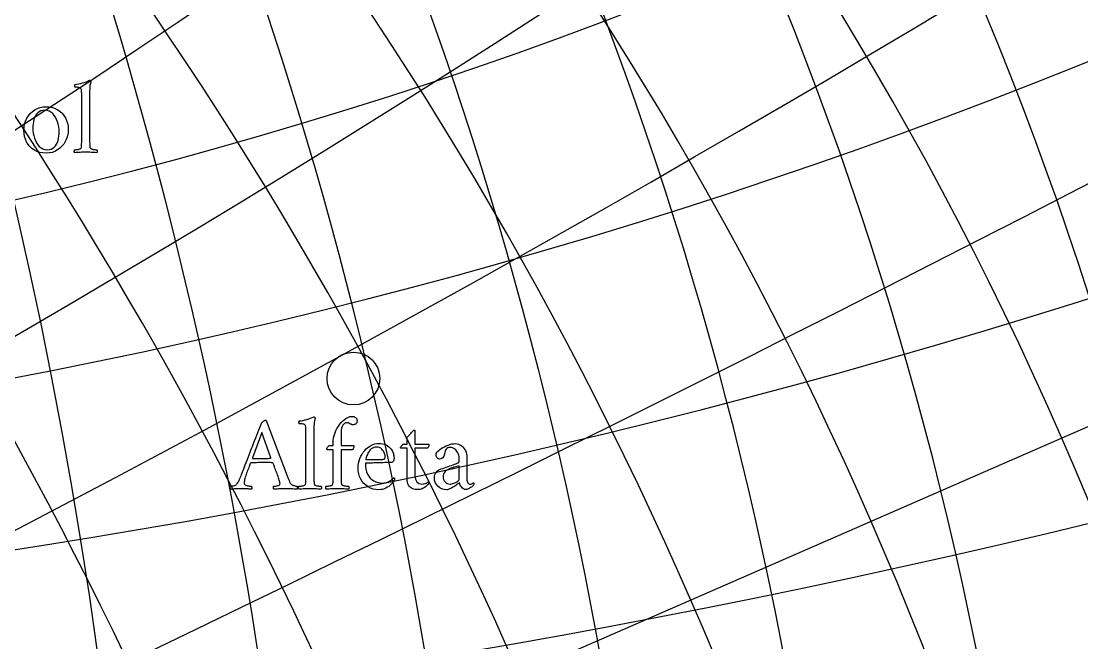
# Model space of a CAD drawing. Header units: millimetres. Extents: x -105 to 105, y -105 to 128.
# Drawn here: x 30.97 to 61.56, y 20.72 to 38.64 of the extents above; entities that cross this region are included whole.
import ezdxf

# ---------------------------------------------------------------- set-up
doc = ezdxf.new("R2010")
doc.units = ezdxf.units.MM
for name, color, linetype in [('ENGRAVE', 7, 'Continuous'), ('ENGRAVE_FINE', 8, 'Continuous'), ('TEXT', 5, 'Continuous')]:
    doc.layers.add(name, color=color, linetype=linetype)

msp = doc.modelspace()

# ---------------------------------------------------------------- linework, layer by layer
at = {"layer": 'ENGRAVE'}
msp.add_lwpolyline([(-87.0884, -38.0178), (87.0884, 38.0178)], dxfattribs=at)
for centre, radius in [((0, 0), 102.9), ((0, 0), 102.9), ((0, 0), 100.14375000000001), ((0, 0), 95.025), ((0, 0), 95.025), ((0, 0), 95.025), ((40.548535478277785, 28.339143635762518), 0.7602000000000001)]:
    msp.add_circle(centre, radius, dxfattribs=at)
for centre, radius, start, end in [((-16.75547134182195, 4.098706981708644e-15), 96.49091379444297, 279.9999998375299, 80.00000016247009), ((-79.73544245262099, 1.2796280029977606e-14), 124.04632766879973, 309.9999999658587, 50.000000034141294), ((-54.86270932974415, 0), 109.72541865948833, 299.99999995038047, 60.00000004961953), ((-34.586271511145775, -6.093646893329719e-15), 101.12349282952346, 289.9999999212903, 70.00000007870972), ((-113.24638513626476, 6.950347445769858e-15), 147.83265664741066, 319.9999999759614, 40.00000002403863), ((-7.896003337316188e-15, 147.83265664741066), 113.24638513626478, 229.99999997596137, 310.0000000240386), ((-6.9162674727207035e-15, 190.0499999999999), 164.58812798923245, 239.99999998346016, 300.00000001653984), ((1.590458869313454e-14, 277.8345131254974), 261.0790417836755, 249.99999998957287, 290.00000001042713)]:
    msp.add_arc(centre, radius, start, end, dxfattribs=at)
at = {"layer": 'ENGRAVE_FINE'}
msp.add_lwpolyline([(-87.0884, -38.0178), (87.0884, 38.0178)], dxfattribs=at)
for centre, radius, start, end in [((-8.313610251550982, 1.3308488481755663e-14), 95.38798006255665, 274.9999996725535, 85.00000032744651), ((-25.46187201076743, -1.5039432450824727e-14), 98.37711904346816, 284.9999998930846, 75.00000010691542), ((-66.53722131837766, 7.9969080850723e-15), 116.00410529705735, 304.9999999590866, 55.00000004091339), ((-44.31088521617878, 1.8422326526853775e-14), 104.84848674941082, 294.9999999385643, 65.00000006143568), ((-95.02499999999995, -9.607823873153233e-15), 134.3856437645033, 314.99999997135205, 45.000000028647946), ((-7.619250436853833, -3.326129611905605), 95.38798006255658, 298.5833330058865, 108.58333366078045), ((-15.356040093057302, -6.703570134415768), 96.49091379444292, 303.58333317086294, 103.58333349580357), ((-53.76533847695434, 123.16164024751595), 95.02500000000002, 248.58333330468554, 338.58333336198143), ((-23.335274756832067, -10.186848301406178), 98.3771190434682, 308.58333322641806, 98.58333344024845), ((-31.697596633337845, -13.837360467694399), 101.12349282952356, 313.58333325462377, 93.58333341204275), ((7.619250436853771, 3.3261296119055874), 95.38798006255654, 118.58333300588606, 288.58333366078045), ((15.356040093057421, 6.703570134415803), 96.49091379444303, 123.5833331708634, 283.5833334958031), ((23.335274756831993, 10.186848301406142), 98.37711904346814, 128.58333322641806, 278.5833334402489), ((31.69759663333793, 13.837360467694433), 101.12349282952366, 133.58333325462422, 273.58333341204275), ((40.61000231250522, 17.7280078074129), 104.84848674941084, 138.5833332718978, 268.5833333947687), ((50.280529081773786, 21.949607519427605), 109.72541865948848, 143.58333328371396, 263.583333382953), ((60.979975877809956, 26.62037495439323), 116.00410529705735, 148.5833332924201, 258.5833333742469), ((73.07587033281132, 31.90075168734098), 124.04632766879979, 153.5833332991922, 253.58333336747478), ((87.08843100107654, 38.017835429844396), 134.38564376450336, 158.58333330468554, 248.58333336198143), ((103.78795051892598, 45.30789195617257), 147.83265664741074, 163.58333330929486, 243.58333335737166), ((124.37516914448553, 54.29509588978201), 165.67103175389477, 168.5833333132739, 238.58333335339262), ((150.84158724532134, 65.8488225582828), 190.05000000000032, 173.58333331679364, 233.58333334987333), ((186.76174297812744, 81.52951118209471), 224.84830543906583, 178.5833333199746, 228.58333334669192), ((-995.4253213077295, -434.54584740089575), 1090.2896011697806, 18.583333330827145, 28.583333335839825), ((-493.9030354354367, -215.6098588944946), 547.2271651607239, 13.583333328281924, 33.58333333838459), ((-325.0184492474737, -141.88449341797136), 367.14840657247447, 8.583333325657122, 38.58333334100939), ((-239.2734976711897, -104.45314438003945), 277.8345131254974, 3.5833333229063555, 43.58333334376016), ((-186.76174297812813, -81.52951118209498), 224.84830543906654, 358.5833333199746, 48.583333346691916), ((-150.84158724532134, -65.84882255828283), 190.05000000000032, 353.58333331679364, 53.58333334987333), ((-124.37516914448555, -54.295095889782004), 165.67103175389477, 348.5833333132739, 58.58333335339262), ((-103.78795051892597, -45.307891956172526), 147.83265664741072, 343.58333330929486, 63.58333335737166), ((-87.08843100107636, -38.01783542984436), 134.3856437645032, 338.58333330468554, 68.58333336198143), ((-73.07587033281122, -31.900751687340932), 124.04632766879968, 333.5833332991922, 73.58333336747478), ((-60.97997587780986, -26.620374954393164), 116.00410529705725, 328.58333329241964, 78.58333337424688), ((-50.28052908177358, -21.949607519427538), 109.72541865948828, 323.5833332837135, 83.58333338295301), ((-40.610002312505245, -17.72800780741292), 104.84848674941085, 318.5833332718978, 88.58333339476872), ((239.27349767118892, 104.4531443800391), 277.8345131254966, 183.58333332290636, 223.58333334376016), ((325.0184492474741, 141.8844934179715), 367.14840657247487, 188.58333332565712, 218.5833333410094), ((493.9030354354352, 215.60985889449395), 547.2271651607222, 193.58333332828192, 213.5833333383846), ((995.4253213077251, 434.5458474008938), 1090.2896011697758, 198.58333333082714, 208.58333333583982), ((-59.14525242386691, 135.4855471522638), 113.24638513626483, 253.58333330929486, 333.58333335737166), ((-66.28207335661241, 151.83404596449583), 135.70976434066927, 258.5833333132739, 328.5833333533926), ((-76.03567085968879, 174.17686200215297), 164.58812798923248, 263.58333331679364, 323.5833333498733), ((-89.95786238212895, 206.06878330901435), 203.78177012142072, 268.5833333199746, 318.5833333466919), ((-111.1567145144551, 254.62953776424672), 261.0790417836752, 273.58333332290636, 313.58333334376016), ((-146.88963640517719, 336.4838586997336), 354.63812798923277, 278.5833333256571, 308.5833333410094), ((-8.385285918218308e-15, 165.67103175389474), 135.70976434066932, 234.9999999799404, 305.0000000200596), ((-218.93598850640026, 501.5222858722905), 538.9135549091728, 283.5833333282819, 303.5833333383846), ((-436.20574194310416, 999.2276843216607), 1086.1407200699007, 288.58333333082714, 298.5833333358398), ((2.6395092799283674e-15, 224.84830543906605), 203.7817701214207, 244.99999998664111, 295.0000000133589), ((436.20574194310035, -999.227684321652), 1086.1407200698911, 108.58333333082714, 118.58333333583982), ((-6.190243930874538e-15, 367.1484065724753), 354.63812798923306, 254.99999999232364, 285.00000000767636), ((218.93598850639992, -501.5222858722898), 538.913554909172, 103.58333332828192, 123.58333333838459)]:
    msp.add_arc(centre, radius, start, end, dxfattribs=at)
at = {"layer": 'TEXT'}
for points in [[(32.7099, 36.5315), (32.7098, 36.5492), (32.7095, 36.5686), (32.709, 36.5898), (32.7083, 36.6127), (32.7069, 36.6352), (32.7041, 36.6552), (32.7, 36.6727), (32.6945, 36.6878), (32.6858, 36.7031), (32.6719, 36.7154), (32.6529, 36.7246), (32.6286, 36.7307), (32.6013, 36.7347), (32.5731, 36.7376), (32.5438, 36.7393), (32.5137, 36.7399), (32.5122, 36.7423), (32.511, 36.7495), (32.5099, 36.7614), (32.5091, 36.7782), (32.509, 36.7952), (32.5102, 36.8077), (32.5128, 36.8159), (32.5167, 36.8196), (32.5731, 36.827), (32.6286, 36.8368), (32.6834, 36.8492), (32.7374, 36.864), (32.7903, 36.8808), (32.8417, 36.8989), (32.8915, 36.9184), (32.9397, 36.9391), (32.9458, 36.9381), (32.9516, 36.9349), (32.9573, 36.9297), (32.9627, 36.9223), (32.9674, 36.9139), (32.9708, 36.9058), (32.9728, 36.8979), (32.9735, 36.8901), (32.9724, 36.8859), (32.9693, 36.8732), (32.964, 36.8522), (32.9566, 36.8227), (32.9492, 36.7853), (32.944, 36.7407), (32.9408, 36.6887), (32.9397, 36.6295), (32.9397, 35.2072), (32.9398, 35.1741), (32.9401, 35.1421), (32.9406, 35.1113), (32.9413, 35.0816), (32.9427, 35.0538), (32.9455, 35.0287), (32.9496, 35.0063), (32.9551, 34.9865), (32.9602, 34.9791), (32.9693, 34.972), (32.9824, 34.9653), (32.9995, 34.9589), (33.0191, 34.9533), (33.0394, 34.9486), (33.0604, 34.9449), (33.0823, 34.9421), (33.1029, 34.9401), (33.1202, 34.9386), (33.1343, 34.9378), (33.1451, 34.9375), (33.1492, 34.9302), (33.1524, 34.9206), (33.1546, 34.9087), (33.1559, 34.8946), (33.1558, 34.8804), (33.1539, 34.8685), (33.1504, 34.8589), (33.1451, 34.8517), (33.1005, 34.8546), (33.0585, 34.8574), (33.0193, 34.86), (32.9827, 34.8624), (32.9463, 34.8644), (32.9076, 34.8658), (32.8666, 34.8667), (32.8233, 34.867), (32.7814, 34.8667), (32.7417, 34.8658), (32.704, 34.8644), (32.6685, 34.8624), (32.6325, 34.86), (32.5938, 34.8574), (32.5521, 34.8546), (32.5075, 34.8517), (32.5023, 34.8589), (32.4987, 34.8685), (32.4969, 34.8804), (32.4968, 34.8946), (32.4981, 34.9087), (32.5003, 34.9206), (32.5034, 34.9302), (32.5075, 34.9375), (32.5183, 34.9378), (32.5321, 34.9386), (32.5489, 34.9401), (32.5688, 34.9421), (32.5901, 34.9449), (32.611, 34.9486), (32.6315, 34.9533), (32.6516, 34.9589), (32.6692, 34.9653), (32.6823, 34.972), (32.6907, 34.9791), (32.6945, 34.9865), (32.7, 35.0063), (32.7041, 35.0287), (32.7069, 35.0538), (32.7083, 35.0816), (32.709, 35.1113), (32.7095, 35.1421), (32.7098, 35.1741), (32.7099, 35.2072)], [(31.6799, 36.1759), (31.776, 36.1705), (31.865, 36.1544), (31.9469, 36.1276), (32.0217, 36.09), (32.0889, 36.0433), (32.1481, 35.9889), (32.1993, 35.9268), (32.2424, 35.8571), (32.2766, 35.781), (32.301, 35.7), (32.3157, 35.614), (32.3206, 35.523), (32.3154, 35.4288), (32.2999, 35.3394), (32.274, 35.2548), (32.2378, 35.175), (32.1926, 35.1017), (32.1397, 35.0363), (32.0792, 34.9791), (32.011, 34.9298), (31.9366, 34.8903), (31.8577, 34.862), (31.7742, 34.845), (31.686, 34.8394), (31.5911, 34.8449), (31.5025, 34.8612), (31.4202, 34.8885), (31.3442, 34.9268), (31.2757, 34.9743), (31.2155, 35.0294), (31.1638, 35.0923), (31.1205, 35.1628), (31.0863, 35.2395), (31.0619, 35.321), (31.0472, 35.4073), (31.0423, 35.4984), (31.0476, 35.5925), (31.0634, 35.6816), (31.0897, 35.7657), (31.1266, 35.8448), (31.1725, 35.9174), (31.2259, 35.982), (31.2867, 36.0385), (31.355, 36.087), (31.4293, 36.1259), (31.5082, 36.1537), (31.5918, 36.1703), (31.6799, 36.1759)], [(31.6462, 36.0747), (31.5864, 36.07), (31.5328, 36.0559), (31.4853, 36.0325), (31.4439, 35.9996), (31.4082, 35.9594), (31.378, 35.9138), (31.3531, 35.8628), (31.3335, 35.8065), (31.3188, 35.7468), (31.3082, 35.6858), (31.3019, 35.6234), (31.2998, 35.5597), (31.3028, 35.4877), (31.3117, 35.4157), (31.3265, 35.3436), (31.3473, 35.2716), (31.3739, 35.2026), (31.4063, 35.1398), (31.4444, 35.0831), (31.4883, 35.0325), (31.5377, 34.9909), (31.5922, 34.9612), (31.6518, 34.9434), (31.7167, 34.9375), (31.7777, 34.9422), (31.832, 34.9563), (31.8796, 34.9797), (31.9205, 35.0126), (31.9555, 35.0529), (31.9853, 35.0988), (32.0099, 35.1502), (32.0293, 35.2072), (32.0441, 35.2674), (32.0546, 35.3283), (32.061, 35.39), (32.0631, 35.4525), (32.06, 35.5257), (32.0508, 35.5984), (32.0355, 35.6706), (32.014, 35.7421), (31.9868, 35.8104), (31.9542, 35.8728), (31.9163, 35.9292), (31.873, 35.9797), (31.8244, 36.0213), (31.7703, 36.051), (31.7109, 36.0688), (31.6462, 36.0747)], [(39.1783, 26.8264), (39.1782, 26.8441), (39.178, 26.8636), (39.1775, 26.8847), (39.1768, 26.9076), (39.1754, 26.9301), (39.1726, 26.9502), (39.1685, 26.9677), (39.163, 26.9827), (39.1543, 26.9981), (39.1404, 27.0103), (39.1213, 27.0195), (39.0971, 27.0257), (39.0698, 27.0297), (39.0415, 27.0325), (39.0123, 27.0343), (38.9822, 27.0348), (38.9807, 27.0372), (38.9795, 27.0444), (38.9784, 27.0564), (38.9776, 27.0732), (38.9775, 27.0901), (38.9787, 27.1027), (38.9813, 27.1108), (38.9852, 27.1145), (39.0415, 27.1219), (39.0971, 27.1318), (39.1519, 27.1441), (39.2059, 27.159), (39.2588, 27.1758), (39.3101, 27.1939), (39.36, 27.2133), (39.4082, 27.2341), (39.4143, 27.233), (39.4201, 27.2299), (39.4258, 27.2246), (39.4312, 27.2172), (39.4359, 27.2089), (39.4393, 27.2008), (39.4413, 27.1928), (39.442, 27.185), (39.4409, 27.1808), (39.4377, 27.1682), (39.4325, 27.1471), (39.4251, 27.1176), (39.4177, 27.0803), (39.4125, 27.0356), (39.4093, 26.9837), (39.4082, 26.9245), (39.4082, 25.5022), (39.4083, 25.469), (39.4086, 25.437), (39.4091, 25.4062), (39.4098, 25.3765), (39.4112, 25.3487), (39.414, 25.3236), (39.4181, 25.3012), (39.4236, 25.2815), (39.4286, 25.274), (39.4377, 25.2669), (39.4509, 25.2602), (39.468, 25.2539), (39.4876, 25.2482), (39.5079, 25.2436), (39.5289, 25.2398), (39.5508, 25.237), (39.5714, 25.235), (39.5887, 25.2336), (39.6028, 25.2327), (39.6136, 25.2324), (39.6177, 25.2252), (39.6209, 25.2156), (39.6231, 25.2037), (39.6243, 25.1895), (39.6242, 25.1753), (39.6224, 25.1635), (39.6189, 25.1539), (39.6136, 25.1466), (39.569, 25.1496), (39.527, 25.1524), (39.4877, 25.1549), (39.4511, 25.1573), (39.4147, 25.1594), (39.376, 25.1608), (39.3351, 25.1616), (39.2918, 25.1619), (39.2499, 25.1616), (39.2101, 25.1608), (39.1725, 25.1594), (39.137, 25.1573), (39.101, 25.1549), (39.0622, 25.1524), (39.0206, 25.1496), (38.976, 25.1466), (38.9708, 25.1539), (38.9672, 25.1635), (38.9654, 25.1753), (38.9653, 25.1895), (38.9665, 25.2037), (38.9687, 25.2156), (38.9719, 25.2252), (38.976, 25.2324), (38.9868, 25.2327), (39.0005, 25.2336), (39.0174, 25.235), (39.0373, 25.237), (39.0586, 25.2398), (39.0795, 25.2436), (39.1, 25.2482), (39.1201, 25.2539), (39.1377, 25.2602), (39.1507, 25.2669), (39.1592, 25.274), (39.163, 25.2815), (39.1685, 25.3012), (39.1726, 25.3236), (39.1754, 25.3487), (39.1768, 25.3765), (39.1775, 25.4062), (39.178, 25.437), (39.1782, 25.469), (39.1783, 25.5022)], [(40.4811, 27.2433), (40.5118, 27.2429), (40.5367, 27.2418), (40.5555, 27.2398), (40.5685, 27.2372), (40.5793, 27.2329), (40.5918, 27.2264), (40.6061, 27.2176), (40.6221, 27.2065), (40.6268, 27.201), (40.6317, 27.1935), (40.6368, 27.1841), (40.642, 27.1728), (40.6467, 27.1605), (40.6501, 27.1483), (40.6521, 27.136), (40.6528, 27.1237), (40.65, 27.0876), (40.6416, 27.059), (40.6278, 27.0378), (40.6083, 27.0241), (40.5869, 27.0154), (40.5673, 27.0092), (40.5494, 27.0054), (40.5332, 27.0042), (40.5225, 27.0048), (40.5118, 27.0065), (40.501, 27.0094), (40.4903, 27.0134), (40.4794, 27.0182), (40.4681, 27.0234), (40.4564, 27.0289), (40.4443, 27.0348), (40.4326, 27.0419), (40.4221, 27.0479), (40.4127, 27.0527), (40.4045, 27.0563), (40.3958, 27.059), (40.3853, 27.0609), (40.3729, 27.0621), (40.3585, 27.0624), (40.3258, 27.058), (40.2953, 27.0448), (40.2668, 27.0228), (40.2405, 26.9919), (40.2185, 26.9523), (40.2033, 26.9038), (40.1948, 26.8465), (40.193, 26.7804), (40.193, 26.4095), (40.5485, 26.4095), (40.5539, 26.408), (40.5577, 26.4034), (40.56, 26.3957), (40.5608, 26.385), (40.5608, 26.3821), (40.5608, 26.3796), (40.5608, 26.3775), (40.5608, 26.3758), (40.5583, 26.3519), (40.5508, 26.3291), (40.5384, 26.3074), (40.5209, 26.2869), (40.193, 26.2869), (40.193, 25.5022), (40.1931, 25.469), (40.1933, 25.437), (40.1938, 25.4062), (40.1945, 25.3765), (40.1959, 25.3487), (40.1987, 25.3236), (40.2028, 25.3012), (40.2083, 25.2815), (40.2136, 25.274), (40.2232, 25.2669), (40.2373, 25.2602), (40.2558, 25.2539), (40.2769, 25.2482), (40.2987, 25.2436), (40.3213, 25.2398), (40.3447, 25.237), (40.3666, 25.235), (40.3849, 25.2336), (40.3996, 25.2327), (40.4106, 25.2324), (40.4147, 25.2252), (40.4179, 25.2156), (40.4201, 25.2037), (40.4213, 25.1895), (40.4212, 25.1753), (40.4194, 25.1635), (40.4159, 25.1539), (40.4106, 25.1466), (40.3656, 25.1496), (40.3225, 25.1524), (40.2813, 25.1549), (40.242, 25.1573), (40.2029, 25.1594), (40.1623, 25.1608), (40.1202, 25.1616), (40.0765, 25.1619), (40.0346, 25.1616), (39.9949, 25.1608), (39.9572, 25.1594), (39.9217, 25.1573), (39.8858, 25.1549), (39.847, 25.1524), (39.8053, 25.1496), (39.7607, 25.1466), (39.7555, 25.1539), (39.7519, 25.1635), (39.7501, 25.1753), (39.75, 25.1895), (39.7513, 25.2037), (39.7535, 25.2156), (39.7566, 25.2252), (39.7607, 25.2324), (39.7715, 25.2327), (39.7853, 25.2336), (39.8021, 25.235), (39.8221, 25.237), (39.8433, 25.2398), (39.8642, 25.2436), (39.8847, 25.2482), (39.9048, 25.2539), (39.9224, 25.2602), (39.9355, 25.2669), (39.9439, 25.274), (39.9477, 25.2815), (39.9532, 25.3012), (39.9573, 25.3236), (39.9601, 25.3487), (39.9615, 25.3765), (39.9622, 25.4062), (39.9627, 25.437), (39.963, 25.469), (39.9631, 25.5022), (39.9631, 26.2869), (39.7883, 26.2869), (39.7855, 26.2876), (39.783, 26.2896), (39.7809, 26.2929), (39.7791, 26.2976), (39.7778, 26.3027), (39.7768, 26.3072), (39.7763, 26.3111), (39.7761, 26.3145), (39.7772, 26.3186), (39.7807, 26.3248), (39.7864, 26.3332), (39.7945, 26.3436), (39.8038, 26.355), (39.8132, 26.3662), (39.8229, 26.3772), (39.8328, 26.3881), (39.8415, 26.3975), (39.8477, 26.4042), (39.8515, 26.4082), (39.8527, 26.4095), (39.9631, 26.4095), (39.9631, 26.4678), (39.9664, 26.5477), (39.9765, 26.6249), (39.9932, 26.6994), (40.0167, 26.7712), (40.0453, 26.8395), (40.0776, 26.9034), (40.1135, 26.9629), (40.1531, 27.018), (40.1949, 27.068), (40.2374, 27.1122), (40.2807, 27.1508), (40.3248, 27.1835), (40.3679, 27.2097), (40.4083, 27.2283), (40.446, 27.2396), (40.4811, 27.2433)], [(37.3208, 25.5727), (37.3226, 25.5774), (37.328, 25.5915), (37.3371, 25.6149), (37.3499, 25.6478), (37.3657, 25.6887), (37.384, 25.7363), (37.4048, 25.7906), (37.428, 25.8516), (37.4534, 25.9178), (37.4805, 25.9877), (37.5094, 26.0611), (37.5399, 26.1382), (37.5714, 26.2177), (37.6031, 26.2984), (37.635, 26.3802), (37.6671, 26.4632), (37.699, 26.5458), (37.7304, 26.6268), (37.7611, 26.706), (37.7913, 26.7835), (37.8203, 26.8578), (37.8476, 26.9276), (37.8732, 26.9927), (37.897, 27.0532), (37.905, 27.0659), (37.9166, 27.0793), (37.9318, 27.0935), (37.9507, 27.1084), (37.9701, 27.1218), (37.9871, 27.1314), (38.0015, 27.1372), (38.0135, 27.1391), (38.0163, 27.139), (38.0185, 27.1387), (38.0201, 27.1382), (38.0212, 27.1375), (38.0222, 27.1367), (38.0239, 27.1356), (38.0261, 27.1344), (38.0288, 27.1329), (38.6388, 25.5328), (38.6689, 25.4539), (38.6917, 25.3949), (38.7072, 25.3558), (38.7155, 25.3367), (38.725, 25.3204), (38.7381, 25.3052), (38.7548, 25.2913), (38.7752, 25.2784), (38.7975, 25.267), (38.8197, 25.2573), (38.8419, 25.2494), (38.8641, 25.2432), (38.8844, 25.2385), (38.9005, 25.2351), (38.9127, 25.2331), (38.9208, 25.2324), (38.926, 25.2237), (38.9293, 25.2129), (38.9306, 25.2), (38.93, 25.1849), (38.9285, 25.1705), (38.927, 25.1593), (38.9254, 25.1513), (38.9239, 25.1466), (38.8806, 25.1496), (38.8396, 25.1524), (38.8009, 25.1549), (38.7645, 25.1573), (38.7275, 25.1594), (38.6871, 25.1608), (38.6432, 25.1616), (38.5959, 25.1619), (38.546, 25.1616), (38.5005, 25.1608), (38.4594, 25.1594), (38.4227, 25.1573), (38.386, 25.1549), (38.345, 25.1524), (38.2995, 25.1496), (38.2495, 25.1466), (38.2443, 25.1539), (38.2407, 25.1635), (38.2389, 25.1753), (38.2388, 25.1895), (38.2403, 25.2037), (38.243, 25.2156), (38.2471, 25.2252), (38.2526, 25.2324), (38.2683, 25.2331), (38.2879, 25.2351), (38.3112, 25.2385), (38.3384, 25.2432), (38.3653, 25.249), (38.3875, 25.2558), (38.4051, 25.2636), (38.4181, 25.2723), (38.4235, 25.2796), (38.4273, 25.2891), (38.4296, 25.301), (38.4304, 25.3152), (38.4292, 25.3314), (38.4254, 25.3524), (38.4192, 25.3781), (38.4105, 25.4087), (38.3998, 25.4427), (38.3879, 25.4788), (38.3746, 25.517), (38.3599, 25.5574), (38.3446, 25.5985), (38.3292, 25.639), (38.3139, 25.6789), (38.2986, 25.7183), (38.2839, 25.7557), (38.2706, 25.7896), (38.2586, 25.82), (38.248, 25.847), (38.2393, 25.8692), (38.2331, 25.885), (38.2293, 25.8945), (38.2281, 25.8976), (38.2277, 25.898), (38.2266, 25.8991), (38.2246, 25.9011), (38.222, 25.9037), (38.2189, 25.9064), (38.2158, 25.9083), (38.2128, 25.9095), (38.2097, 25.9099), (38.1854, 25.9112), (38.1584, 25.9122), (38.1287, 25.9127), (38.0963, 25.9129), (38.0631, 25.9129), (38.0311, 25.9129), (38.0003, 25.9129), (37.9706, 25.9129), (37.9629, 25.9129), (37.9553, 25.9129), (37.9476, 25.9129), (37.9399, 25.9129), (37.9325, 25.9129), (37.9254, 25.9129), (37.9187, 25.9129), (37.9124, 25.9129), (37.8681, 25.9128), (37.8273, 25.9126), (37.7899, 25.9121), (37.756, 25.9114), (37.7215, 25.9104), (37.6825, 25.9087), (37.6388, 25.9065), (37.5905, 25.9037), (37.5888, 25.9035), (37.5867, 25.9026), (37.5842, 25.9012), (37.5813, 25.8991), (37.5786, 25.8971), (37.5767, 25.8957), (37.5756, 25.8948), (37.5752, 25.8945), (37.5737, 25.8907), (37.5694, 25.8792), (37.5622, 25.8601), (37.5522, 25.8332), (37.5401, 25.8012), (37.5269, 25.7662), (37.5125, 25.7284), (37.497, 25.6876), (37.4814, 25.6462), (37.4667, 25.606), (37.453, 25.5672), (37.4403, 25.5298), (37.4277, 25.493), (37.4177, 25.4593), (37.4101, 25.4286), (37.405, 25.401), (37.4017, 25.3763), (37.3993, 25.3543), (37.3979, 25.3349), (37.3974, 25.3183), (37.4004, 25.3023), (37.4093, 25.288), (37.4241, 25.2754), (37.4449, 25.2646), (37.4688, 25.2555), (37.4932, 25.2481), (37.5179, 25.2425), (37.543, 25.2386), (37.5659, 25.2359), (37.584, 25.234), (37.5973, 25.2328), (37.6058, 25.2324), (37.6087, 25.2277), (37.6112, 25.2198), (37.6133, 25.2086), (37.615, 25.1941), (37.616, 25.1791), (37.6158, 25.1662), (37.6144, 25.1553), (37.612, 25.1466), (37.5839, 25.1481), (37.5579, 25.1497), (37.5341, 25.1512), (37.5123, 25.1527), (37.4916, 25.1543), (37.471, 25.1558), (37.4503, 25.1573), (37.4296, 25.1589), (37.4073, 25.1602), (37.3817, 25.1612), (37.3528, 25.1617), (37.3208, 25.1619), (37.2884, 25.1617), (37.2587, 25.1612), (37.2317, 25.1602), (37.2073, 25.1589), (37.1843, 25.1573), (37.1614, 25.1558), (37.1384, 25.1543), (37.1154, 25.1527), (37.0909, 25.1512), (37.0633, 25.1497), (37.0326, 25.1481), (36.9989, 25.1466), (36.9962, 25.1513), (36.9943, 25.1593), (36.9931, 25.1705), (36.9928, 25.1849), (36.9931, 25.2), (36.9943, 25.2129), (36.9962, 25.2237), (36.9989, 25.2324), (37.0151, 25.2333), (37.0361, 25.2359), (37.0618, 25.2402), (37.0924, 25.2462), (37.1226, 25.2542), (37.1472, 25.2642), (37.1662, 25.2764), (37.1797, 25.2907), (37.2019, 25.3207), (37.2223, 25.3524), (37.241, 25.3858), (37.2579, 25.421), (37.2739, 25.4575), (37.2897, 25.4949), (37.3053, 25.5333), (37.3208, 25.5727)], [(37.9062, 26.7774), (37.6334, 26.0478), (37.6335, 26.0474), (37.6338, 26.0463), (37.6343, 26.0444), (37.6349, 26.0417), (37.6358, 26.039), (37.6369, 26.0371), (37.6381, 26.0359), (37.6395, 26.0356), (37.6701, 26.0341), (37.7035, 26.0329), (37.7398, 26.0318), (37.779, 26.031), (37.8176, 26.0303), (37.8522, 26.0298), (37.8828, 26.0295), (37.9093, 26.0294), (37.9437, 26.0296), (37.9763, 26.0302), (38.0073, 26.0311), (38.0365, 26.0325), (38.0655, 26.034), (38.0959, 26.0356), (38.1276, 26.0371), (38.1606, 26.0386), (38.1634, 26.0391), (38.1656, 26.0405), (38.1673, 26.0429), (38.1683, 26.0463), (38.169, 26.0496), (38.1695, 26.052), (38.1697, 26.0535), (38.1698, 26.0539)], [(42.3234, 26.4494), (42.7096, 26.4494), (42.7163, 26.4473), (42.7211, 26.4409), (42.724, 26.4304), (42.7249, 26.4157), (42.7222, 26.3929), (42.7142, 26.3704), (42.7008, 26.3484), (42.682, 26.3268), (42.3234, 26.3268), (42.3234, 25.542), (42.3358, 25.4348), (42.3732, 25.3581), (42.4354, 25.3121), (42.5226, 25.2968), (42.5556, 25.2985), (42.587, 25.3037), (42.6169, 25.3123), (42.6452, 25.3244), (42.6703, 25.3372), (42.6904, 25.3482), (42.7056, 25.3572), (42.7157, 25.3642), (42.7197, 25.3619), (42.7226, 25.3581), (42.7243, 25.3528), (42.7249, 25.3459), (42.7241, 25.3303), (42.7218, 25.3175), (42.718, 25.3073), (42.7127, 25.2999), (42.7005, 25.2867), (42.6854, 25.2715), (42.6675, 25.2545), (42.6467, 25.2355), (42.6235, 25.2162), (42.5981, 25.198), (42.5706, 25.1809), (42.541, 25.165), (42.5096, 25.1516), (42.4766, 25.142), (42.4421, 25.1363), (42.4061, 25.1343), (42.3681, 25.1361), (42.3306, 25.1412), (42.2938, 25.1499), (42.2575, 25.1619), (42.2231, 25.1784), (42.1919, 25.2003), (42.1641, 25.2275), (42.1394, 25.26), (42.1193, 25.2989), (42.105, 25.3451), (42.0963, 25.3985), (42.0935, 25.4593), (42.0935, 26.3268), (41.9187, 26.3268), (41.9159, 26.3274), (41.9134, 26.3294), (41.9113, 26.3328), (41.9095, 26.3375), (41.9082, 26.3426), (41.9072, 26.3471), (41.9067, 26.351), (41.9065, 26.3543), (41.9076, 26.3585), (41.9111, 26.3647), (41.9168, 26.373), (41.9249, 26.3835), (41.9342, 26.3949), (41.9436, 26.4061), (41.9533, 26.4171), (41.9632, 26.4279), (41.9719, 26.4373), (41.9781, 26.444), (41.9819, 26.448), (41.9831, 26.4494), (42.0935, 26.4494), (42.0935, 26.6364), (42.1095, 26.6539), (42.1268, 26.6728), (42.1455, 26.693), (42.1655, 26.7145), (42.1857, 26.7364), (42.205, 26.7574), (42.2233, 26.7777), (42.2406, 26.7973), (42.2555, 26.8142), (42.2666, 26.8268), (42.2739, 26.8349), (42.2774, 26.8387), (42.2838, 26.844), (42.2908, 26.8479), (42.2984, 26.8502), (42.3065, 26.8509), (42.3139, 26.8504), (42.3191, 26.8486), (42.3223, 26.8458), (42.3234, 26.8417)], [(40.8919, 25.8976), (40.8947, 25.8064), (40.9064, 25.7229), (40.9269, 25.647), (40.9562, 25.5788), (40.9928, 25.5186), (41.0352, 25.4666), (41.0832, 25.4228), (41.1371, 25.3872), (41.1949, 25.3597), (41.2551, 25.3401), (41.3175, 25.3283), (41.3823, 25.3244), (41.4227, 25.3262), (41.4612, 25.3317), (41.4978, 25.3408), (41.5325, 25.3535), (41.5649, 25.3687), (41.5946, 25.3849), (41.6216, 25.4024), (41.6459, 25.421), (41.6672, 25.4391), (41.685, 25.4551), (41.6994, 25.4689), (41.7103, 25.4807), (41.7123, 25.4801), (41.7153, 25.478), (41.7192, 25.4747), (41.7241, 25.47), (41.7288, 25.4642), (41.7321, 25.4574), (41.7341, 25.4496), (41.7348, 25.4409), (41.7337, 25.4282), (41.7302, 25.4148), (41.7245, 25.4006), (41.7164, 25.3857), (41.7007, 25.3632), (41.6812, 25.3386), (41.6578, 25.3119), (41.6306, 25.283), (41.5996, 25.254), (41.5647, 25.2267), (41.526, 25.2011), (41.4835, 25.1773), (41.4373, 25.1571), (41.3877, 25.1428), (41.3346, 25.1342), (41.2781, 25.1313), (41.1932, 25.1365), (41.1133, 25.152), (41.0384, 25.1778), (40.9685, 25.214), (40.9047, 25.2591), (40.8482, 25.3114), (40.7989, 25.371), (40.757, 25.4378), (40.7235, 25.5104), (40.6995, 25.5873), (40.6851, 25.6683), (40.6803, 25.7535), (40.6837, 25.8274), (40.6938, 25.8988), (40.7105, 25.9676), (40.734, 26.034), (40.7629, 26.0971), (40.7961, 26.1559), (40.8334, 26.2105), (40.875, 26.2609), (40.9197, 26.3065), (40.9666, 26.3471), (41.0155, 26.3824), (41.0666, 26.4126), (41.1183, 26.4367), (41.1693, 26.454), (41.2195, 26.4643), (41.2689, 26.4678), (41.3334, 26.4649), (41.3919, 26.4563), (41.4445, 26.4419), (41.4911, 26.4218), (41.5325, 26.3975), (41.5693, 26.3704), (41.6015, 26.3407), (41.6291, 26.3084), (41.6524, 26.2746), (41.672, 26.2409), (41.6877, 26.2072), (41.6996, 26.1735), (41.7083, 26.1411), (41.7145, 26.1114), (41.7182, 26.0844), (41.7195, 26.0601), (41.7185, 26.0296), (41.7157, 26.0026), (41.7109, 25.979), (41.7042, 25.9589), (41.6948, 25.9426), (41.6819, 25.9306), (41.6657, 25.9227), (41.6459, 25.9191), (41.6288, 25.9176), (41.6049, 25.9164), (41.5744, 25.9153), (41.5371, 25.9145), (41.495, 25.9136), (41.4501, 25.9126), (41.4023, 25.9113), (41.3516, 25.9099), (41.2997, 25.9083), (41.2482, 25.9068), (41.197, 25.9053), (41.1463, 25.9037), (41.0976, 25.9023), (41.0528, 25.9011), (41.0118, 25.9), (40.9746, 25.8991), (40.943, 25.8985), (40.9187, 25.898), (40.9016, 25.8977), (40.8919, 25.8976)], [(40.9072, 26.008), (41.3946, 26.008), (41.4079, 26.0089), (41.4202, 26.0118), (41.4316, 26.0166), (41.4421, 26.0233), (41.451, 26.0325), (41.4578, 26.0447), (41.4625, 26.0601), (41.4651, 26.0785), (41.4649, 26.0988), (41.4612, 26.1229), (41.4541, 26.1509), (41.4436, 26.1827), (41.4295, 26.2156), (41.4118, 26.2471), (41.3904, 26.2769), (41.3654, 26.3053), (41.3362, 26.3294), (41.3022, 26.3467), (41.2634, 26.357), (41.2198, 26.3605), (41.1744, 26.3571), (41.1332, 26.3471), (41.0963, 26.3303), (41.0635, 26.3068), (41.0345, 26.2791), (41.0087, 26.2494), (40.9862, 26.2177), (40.967, 26.1842), (40.9507, 26.1507), (40.9371, 26.1191), (40.9261, 26.0894), (40.9179, 26.0616), (40.9121, 26.0381), (40.9083, 26.0214), (40.9067, 26.0113), (40.9072, 26.008)], [(43.4943, 26.4616), (43.5366, 26.4582), (43.5775, 26.4478), (43.617, 26.4306), (43.6552, 26.4065), (43.691, 26.3766), (43.7231, 26.3421), (43.7515, 26.303), (43.7763, 26.2593), (43.7964, 26.2118), (43.8108, 26.1612), (43.8194, 26.1076), (43.8223, 26.0509), (43.8223, 25.4348), (43.8236, 25.4067), (43.8277, 25.3807), (43.8344, 25.3569), (43.8438, 25.3351), (43.8562, 25.317), (43.8721, 25.3041), (43.8915, 25.2963), (43.9143, 25.2937), (43.9346, 25.2949), (43.9526, 25.2983), (43.9683, 25.3041), (43.9817, 25.3121), (43.9928, 25.3204), (44.0016, 25.3267), (44.0081, 25.3311), (44.0123, 25.3336), (44.0152, 25.333), (44.0177, 25.3313), (44.0198, 25.3284), (44.0215, 25.3244), (44.0229, 25.32), (44.0238, 25.316), (44.0244, 25.3123), (44.0246, 25.3091), (44.0237, 25.2928), (44.0208, 25.2777), (44.016, 25.2637), (44.0093, 25.2508), (43.9987, 25.2424), (43.9851, 25.2324), (43.9688, 25.2209), (43.9495, 25.2079), (43.9286, 25.1945), (43.9074, 25.1819), (43.8857, 25.17), (43.8637, 25.1589), (43.8421, 25.1495), (43.8219, 25.1428), (43.803, 25.1388), (43.7855, 25.1374), (43.7542, 25.1414), (43.7246, 25.1535), (43.6967, 25.1736), (43.6706, 25.2018), (43.6475, 25.2342), (43.6288, 25.2669), (43.6145, 25.3001), (43.6047, 25.3336), (43.5965, 25.3261), (43.5844, 25.316), (43.5682, 25.3031), (43.548, 25.2876), (43.5249, 25.2707), (43.5001, 25.2535), (43.4735, 25.2362), (43.4453, 25.2186), (43.4162, 25.2016), (43.3874, 25.1857), (43.3588, 25.1709), (43.3303, 25.1573), (43.303, 25.1459), (43.2778, 25.1378), (43.2547, 25.1329), (43.2338, 25.1313), (43.1631, 25.1375), (43.0981, 25.1562), (43.0389, 25.1873), (42.9855, 25.2309), (42.9412, 25.2835), (42.9096, 25.3416), (42.8906, 25.4053), (42.8843, 25.4746), (42.8875, 25.519), (42.897, 25.56), (42.9128, 25.5979), (42.9349, 25.6325), (42.9601, 25.6624), (42.9851, 25.6865), (43.0099, 25.7046), (43.0345, 25.7168), (43.0787, 25.7324), (43.1253, 25.7486), (43.1745, 25.7653), (43.2261, 25.7827), (43.2781, 25.8002), (43.3284, 25.8175), (43.377, 25.8347), (43.4238, 25.8516), (43.4667, 25.8675), (43.5035, 25.8815), (43.5342, 25.8936), (43.5587, 25.9037), (43.5698, 25.9086), (43.5786, 25.9141), (43.5851, 25.9201), (43.5893, 25.9267), (43.592, 25.9353), (43.5939, 25.947), (43.5951, 25.9621), (43.5955, 25.9804), (43.5955, 26.0601), (43.5934, 26.0937), (43.587, 26.1271), (43.5765, 26.1604), (43.5617, 26.1934), (43.5434, 26.225), (43.5219, 26.254), (43.4974, 26.2802), (43.4698, 26.3038), (43.4397, 26.3232), (43.4077, 26.3371), (43.3738, 26.3454), (43.338, 26.3482), (43.3022, 26.3452), (43.2713, 26.336), (43.2454, 26.3206), (43.2246, 26.2992), (43.2075, 26.2722), (43.1931, 26.2402), (43.1815, 26.2032), (43.1725, 26.1612), (43.1533, 26.0982), (43.1234, 26.0532), (43.0828, 26.0262), (43.0314, 26.0172), (43.0084, 26.0197), (42.9881, 26.0271), (42.9708, 26.0396), (42.9563, 26.057), (42.9449, 26.0773), (42.9368, 26.0984), (42.9319, 26.1202), (42.9303, 26.1428), (42.9307, 26.1485), (42.9318, 26.1563), (42.9337, 26.1661), (42.9364, 26.1781), (42.9397, 26.1903), (42.9433, 26.2007), (42.9473, 26.2094), (42.9517, 26.2164), (42.9772, 26.2388), (43.0077, 26.2632), (43.0431, 26.2894), (43.0836, 26.3176), (43.1279, 26.3457), (43.1751, 26.372), (43.2252, 26.3963), (43.2782, 26.4187), (43.3325, 26.4375), (43.3866, 26.4509), (43.4406, 26.459), (43.4943, 26.4616)], [(43.3349, 25.2937), (43.3615, 25.2953), (43.3893, 25.2999), (43.4183, 25.3075), (43.4483, 25.3183), (43.4778, 25.3308), (43.505, 25.3439), (43.5299, 25.3576), (43.5526, 25.3719), (43.5713, 25.3856), (43.5847, 25.3976), (43.5928, 25.4078), (43.5955, 25.4164), (43.5955, 25.824), (43.5644, 25.8143), (43.5296, 25.8034), (43.4909, 25.7913), (43.4483, 25.7781), (43.4068, 25.765), (43.3709, 25.7535), (43.3409, 25.7436), (43.3165, 25.7352), (43.2784, 25.7181), (43.2437, 25.6976), (43.2125, 25.6737), (43.1847, 25.6463), (43.1619, 25.6154), (43.1456, 25.5811), (43.1359, 25.5434), (43.1326, 25.5022), (43.1362, 25.4621), (43.1472, 25.4244), (43.1654, 25.3892), (43.1908, 25.3566), (43.2217, 25.3291), (43.256, 25.3095), (43.2937, 25.2977), (43.3349, 25.2937)]]:
    msp.add_lwpolyline(points, close=True, dxfattribs=at)

doc.saveas('drawing.dxf')
